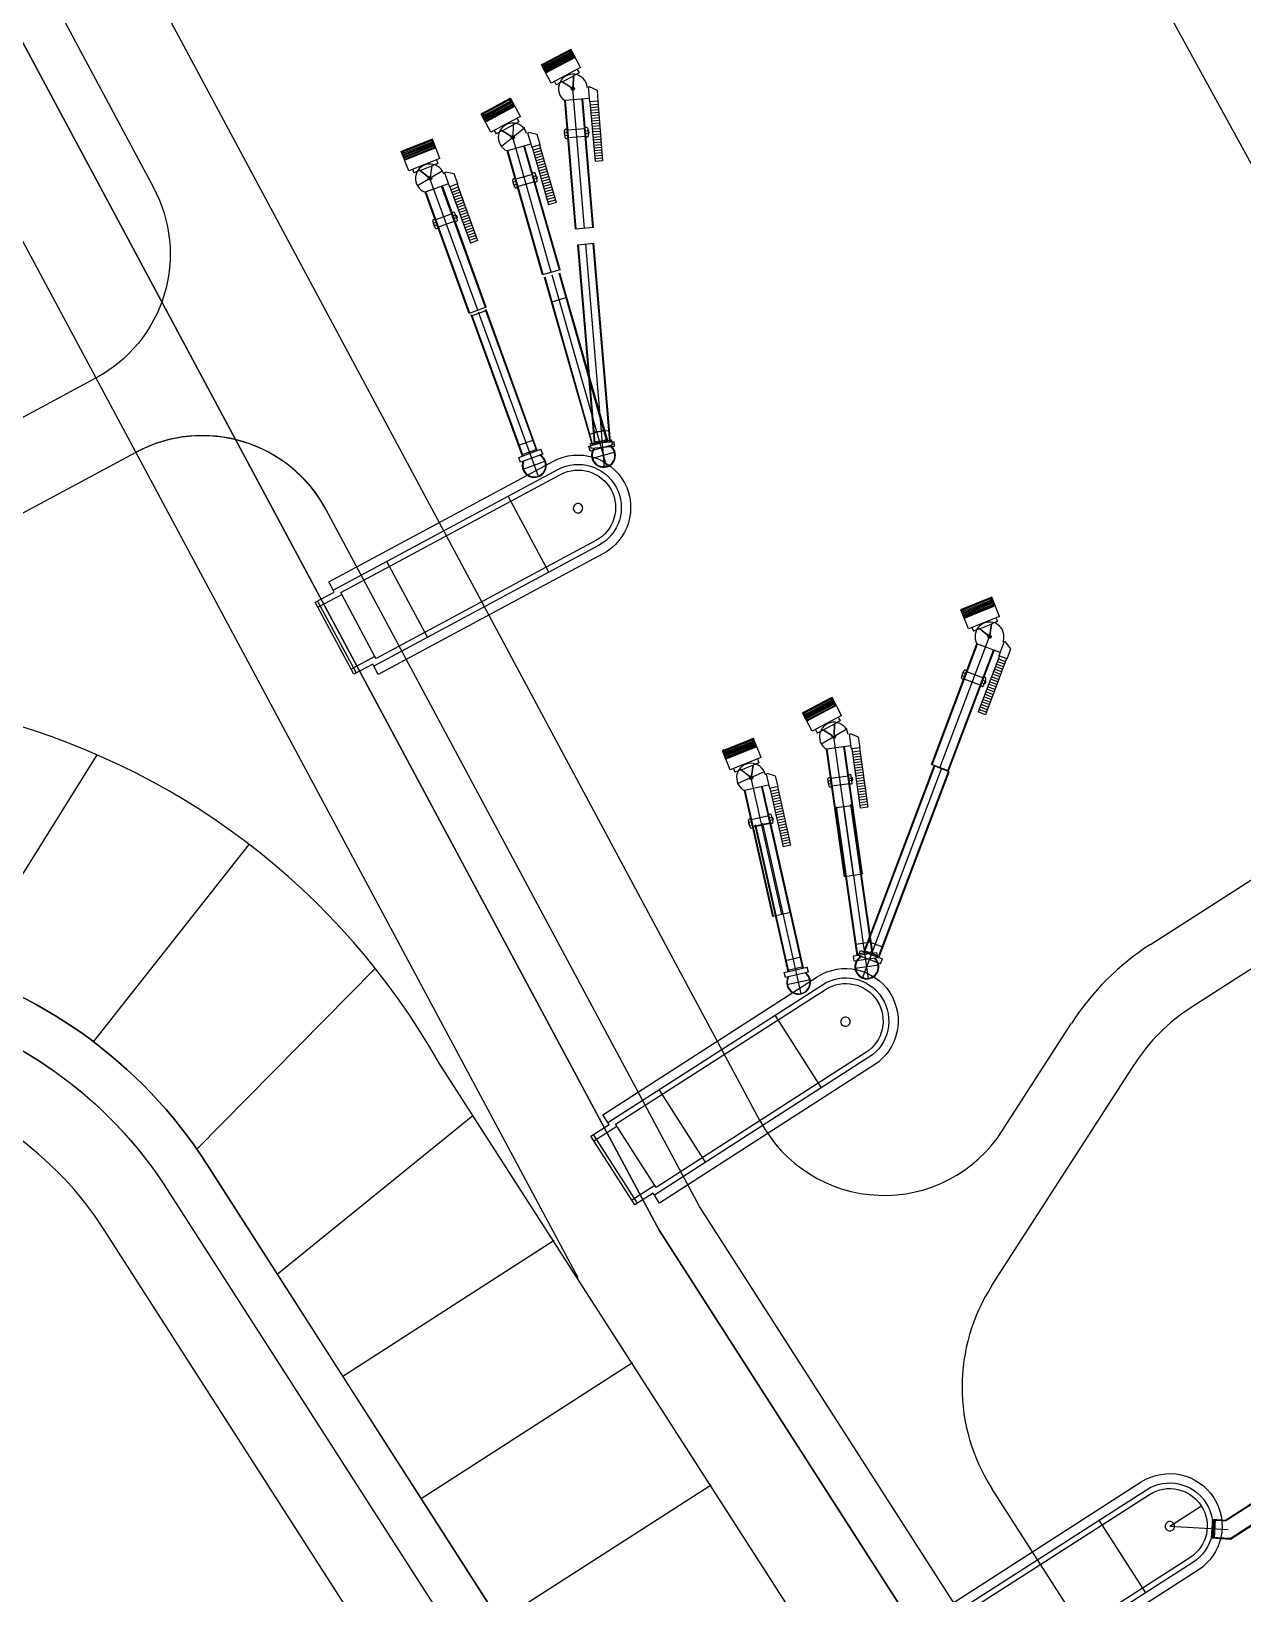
# Model space of a CAD drawing. Header units: millimetres. Extents: x 152904052 to 153933663, y 538271515 to 539240469.
# Drawn here: x 153550604 to 153551896, y 539113658 to 539115324 of the extents above; entities that cross this region are included whole.
import ezdxf

# ---------------------------------------------------------------- set-up
doc = ezdxf.new("R2010")
doc.units = ezdxf.units.MM
doc.layers.add('BORD', color=7, linetype='Continuous')

msp = doc.modelspace()

# ---------------------------------------------------------------- linework, layer by layer
at = {"layer": 'BORD', "color": 133, "ltscale": 10}
msp.add_line((153551798, 539114350.2), (153552058.1, 539114517.2), dxfattribs=at)
for points in [[(153551381.5, 539114161.7), (153550649.8, 539115526.3, 0.296213), (153550273.7, 539115733), (153549974.5, 539115711.1, 0.203452), (153549700.7, 539115570.3), (153549259.3, 539115040.6)], [(153550402.6, 539114847.8), (153550404.5, 539114844.3, -0.414214), (153550392.2, 539114803.7), (153550321, 539114765.5, 0.212557), (153550286.1, 539114720.5), (153550231.8, 539114499.5, -0.414214), (153550050.4, 539114389.6), (153549461.1, 539114534.3, -0.344328), (153549325.9, 539114706.1), (153549325.3, 539114856.1, -0.176327), (153549393.5, 539115045.3), (153549777.5, 539115506.3, -0.203452), (153549981.9, 539115611.3), (153550281.1, 539115633.3, -0.296213), (153550561.7, 539115479), (153550734.2, 539115157.3, -0.414214), (153550672.9, 539114954.2), (153550570, 539114899, -0.3071), (153550480.7, 539114908.3), (153550465.1, 539114921.4, 0.011988), (153550457.6, 539114927.4)], [(153553319.9, 539110950.6), (153551316.8, 539114070.8), (153550918.5, 539114813.5, 0.414214), (153550715.4, 539114874.9), (153550398.8, 539114705.1, 0.212557), (153550363.9, 539114660.1), (153550319.2, 539114478, 0.414214), (153550429.1, 539114296.6), (153550474, 539114285.5, -0.192117), (153550748.9, 539114089), (153551852.3, 539112370.4)], [(153552356.4, 539114360.8, 0.433015), (153552073.5, 539114432), (153551841.2, 539114282.9)], [(153551751.4, 539112305.6), (153551705.5, 539112377.2), (153551605.7, 539112606.3), (153550681.6, 539114045.8, 0.192117), (153550454.9, 539114207.8), (153550229, 539114263.3)], [(153550556, 539114256.9, -0.143047), (153550748.9, 539114089), (153551852.3, 539112370.4)]]:
    msp.add_lwpolyline(points, format="xyb", dxfattribs=at)
for points in [[(153552125.4, 539114781.7), (153551631.9, 539115681.4)], [(153551639.8, 539114151.3), (153551713.8, 539114266.2)], [(153551628.8, 539113986.5), (153551781.1, 539114222.9)], [(153553333.1, 539111115.1), (153551628.6, 539113770.1)]]:
    msp.add_lwpolyline(points, dxfattribs=at)
at = {"layer": 'BORD', "color": 133}
for points in [[(153553400.8, 539110687.6, 0.040914), (153553277.8, 539110923.6), (153551273.6, 539114045.4), (153550517.6, 539115455.4, 0.296213), (153550284.7, 539115583.4), (153549985.5, 539115561.5, 0.203452), (153549815.9, 539115474.3), (153549431.9, 539115013.3, 0.176327), (153549375.3, 539114856.3), (153549375.9, 539114706.3, 0.344328), (153549473, 539114582.9), (153550485.9, 539114334.1, -0.192117), (153550791, 539114116.1), (153552137.9, 539112013, -0.282544), (153552143.2, 539111383.4, -0.030306), (153551486.1, 539110568), (153552597, 539109546.4), (153552885.3, 539109875.9, 0.256068), (153553035.8, 539110556.9), (153553400.8, 539110687.6)], [(153553277.8, 539110923.6), (153553400.8, 539110687.6), (153553027, 539110553.7), (153552968.2, 539110724.8), (153550791, 539114116.1, 0.192117), (153550485.9, 539114334.1), (153549473, 539114582.9, -0.344328), (153549375.9, 539114706.3), (153549375.3, 539114856.3, -0.176327), (153549431.9, 539115013.3), (153549815.9, 539115474.3, -0.203452), (153549985.5, 539115561.5), (153550284.7, 539115583.4, -0.296213), (153550517.6, 539115455.4), (153551273.6, 539114045.4), (153553277.8, 539110923.6)], [(153550921.1, 539114736.8), (153551160.8, 539114865.4, -1), (153551213.7, 539114766.7), (153550974, 539114638.1)], [(153550906.7, 539114715), (153550927, 539114725.8), (153550925.8, 539114728), (153551165.5, 539114856.6, -1), (153551209, 539114775.5), (153550969.3, 539114646.9), (153550968.1, 539114649.1), (153550947.8, 539114638.3)], [(153550909.5, 539114709.7), (153550935.1, 539114723.4), (153550933.9, 539114725.6), (153551168.3, 539114851.3, -1), (153551206.1, 539114780.8), (153550971.7, 539114655.1), (153550970.5, 539114657.3), (153550945, 539114643.6)], [(153551213.5, 539114168.7), (153551442.4, 539114315.7, -1), (153551502.9, 539114221.4), (153551274, 539114074.5)], [(153551200.9, 539114145.8), (153551220.2, 539114158.2), (153551218.9, 539114160.3), (153551447.8, 539114307.3, -1), (153551497.5, 539114229.9), (153551268.6, 539114082.9), (153551267.2, 539114085), (153551247.9, 539114072.6)], [(153551204.1, 539114140.8), (153551228.5, 539114156.4), (153551227.2, 539114158.5), (153551451, 539114302.2, -1), (153551494.2, 539114234.9), (153551270.4, 539114091.2), (153551269.1, 539114093.3), (153551244.7, 539114077.6)], [(153551546.6, 539113607.2), (153551566, 539113619.7), (153551564.7, 539113621.8), (153551793.5, 539113768.7, -1), (153551843.2, 539113691.3), (153551614.4, 539113544.3), (153551613, 539113546.4), (153551593.6, 539113534)], [(153551559.2, 539113630.2), (153551788.1, 539113777.1, -1), (153551848.6, 539113682.9), (153551619.8, 539113535.9)], [(153551549.9, 539113602.2), (153551574.3, 539113617.9), (153551572.9, 539113620), (153551796.8, 539113763.7, -1), (153551840, 539113696.3), (153551616.2, 539113552.6), (153551614.8, 539113554.7), (153551590.4, 539113539.1)]]:
    msp.add_lwpolyline(points, format="xyb", dxfattribs=at)
at = {"layer": 'BORD', "color": 133, "flags": 128}
for points in [[(153551187.4, 539113994.7), (153550429.5, 539115408.1)], [(153551178, 539115303.9), (153551179, 539115304.5)], [(153551183.6, 539115295.7), (153551179, 539115304.5)], [(153551179.6, 539115304.7), (153551179.1, 539115304.4)], [(153551189.9, 539115285.2), (153551179.6, 539115304.7)], [(153551148.1, 539115288), (153551148.6, 539115288.3)], [(153551158.3, 539115268.6), (153551148.1, 539115288)], [(153551149.7, 539115289), (153551148.6, 539115288.4)], [(153551153.2, 539115279.6), (153551148.6, 539115288.4)], [(153551178, 539115303.8), (153551149.7, 539115288.9)], [(153551149.7, 539115289), (153551151, 539115286.5)], [(153551180.3, 539115301.9), (153551149.9, 539115285.9)], [(153551178.5, 539115302.8), (153551150.2, 539115287.9)], [(153551180.9, 539115300.9), (153551150.5, 539115284.8)], [(153551181.4, 539115299.9), (153551151, 539115283.9)], [(153551182, 539115298.8), (153551151.6, 539115282.8)], [(153551182.6, 539115297.7), (153551152.2, 539115281.6)], [(153551184.2, 539115296), (153551152.6, 539115279.3)], [(153551183.2, 539115296.6), (153551152.8, 539115280.5)], [(153551163.9, 539115296.3), (153551164.4, 539115295.3)], [(153551178, 539115303.9), (153551179.3, 539115301.4)], [(153551189.9, 539115285.2), (153551158.3, 539115268.6)], [(153551170.3, 539115270), (153551182, 539115276.2)], [(153551182, 539115276.2), (153551181.5, 539115264.3)], [(153551182.3, 539115276.4), (153551181.8, 539115264.3)], [(153551188.3, 539115279.6), (153551182.3, 539115276.4)], [(153551186.3, 539115283.3), (153551188.3, 539115279.6)], [(153551161.9, 539115270.4), (153551163.9, 539115266.7)], [(153551170, 539115269.9), (153551163.9, 539115266.7)], [(153551180.2, 539115263.5), (153551170, 539115269.9)], [(153551180.3, 539115263.7), (153551170.3, 539115270)], [(153551179.7, 539115262.8), (153551180.2, 539115263.5)], [(153551180.6, 539115261.2), (153551179.7, 539115262.8)], [(153551180.2, 539115262), (153551183, 539115263.5)], [(153551180.7, 539115264.4), (153551180.3, 539115263.7)], [(153551182.5, 539115261.1), (153551180.6, 539115261.2)], [(153551180.7, 539115264.4), (153551182.5, 539115261.1)], [(153551181.5, 539115264.3), (153551180.7, 539115264.4)], [(153551181.8, 539115264.3), (153551182.6, 539115264.3)], [(153551183.4, 539115262.7), (153551182.5, 539115261.1)], [(153551182.6, 539115264.3), (153551183.4, 539115262.7)], [(153551198.1, 539115264.7), (153551199.4, 539115264.8)], [(153551198.1, 539115264.7), (153551199.4, 539115248.7)], [(153551207.8, 539115260.8), (153551199.4, 539115264.8)], [(153551208.7, 539115249.5), (153551207.8, 539115260.8)], [(153551113.6, 539115251.7), (153551085.4, 539115236.5)], [(153551115.9, 539115249.8), (153551085.6, 539115233.5)], [(153551114.1, 539115250.7), (153551086, 539115235.5)], [(153551116.5, 539115248.8), (153551086.2, 539115232.5)], [(153551117, 539115247.8), (153551086.7, 539115231.5)], [(153551117.6, 539115246.7), (153551087.3, 539115230.4)], [(153551118.2, 539115245.6), (153551087.9, 539115229.3)], [(153551119.9, 539115243.9), (153551088.4, 539115227)], [(153551118.8, 539115244.5), (153551088.5, 539115228.2)], [(153551099.5, 539115244.1), (153551100, 539115243.1)], [(153551113.5, 539115251.8), (153551114.6, 539115252.3)], [(153551113.5, 539115251.8), (153551114.9, 539115249.3)], [(153551115.2, 539115252.6), (153551114.6, 539115252.3)], [(153551119.3, 539115243.6), (153551114.6, 539115252.3)], [(153551125.6, 539115233.2), (153551115.2, 539115252.6)], [(153551199.1, 539115252.2), (153551172.9, 539115250)], [(153551184.4, 539115112.9), (153551172.9, 539115250)], [(153551185.1, 539115113), (153551173.7, 539115250)], [(153551203, 539115114.5), (153551191.5, 539115251.5)], [(153551203.7, 539115114.6), (153551192.3, 539115251.6)], [(153551208.7, 539115249.5), (153551199.4, 539115248.7)], [(153551199.9, 539115248.7), (153551205.3, 539115185)], [(153551208.4, 539115245.8), (153551200.2, 539115245.2)], [(153551208.6, 539115243), (153551200.5, 539115242.3)], [(153551208.9, 539115240.1), (153551200.7, 539115239.4)], [(153551208.1, 539115249.4), (153551213.4, 539115185.6)], [(153551083.8, 539115235.6), (153551084.3, 539115236)], [(153551094.2, 539115216.3), (153551083.8, 539115235.6)], [(153551085.4, 539115236.6), (153551084.3, 539115236.1)], [(153551089, 539115227.3), (153551084.3, 539115236.1)], [(153551085.4, 539115236.6), (153551086.7, 539115234.1)], [(153551125.6, 539115233.2), (153551094.2, 539115216.3)], [(153551106.1, 539115217.9), (153551117.8, 539115224.1)], [(153551117.8, 539115224.1), (153551117.4, 539115212.2)], [(153551118.1, 539115224.3), (153551117.7, 539115212.2)], [(153551124.1, 539115227.5), (153551118.1, 539115224.3)], [(153551122.1, 539115231.3), (153551124.1, 539115227.5)], [(153551196.5, 539115221.3), (153551195.6, 539115221.2)], [(153551209.1, 539115237.2), (153551200.9, 539115236.6)], [(153551209.4, 539115234.4), (153551201.2, 539115233.7)], [(153551209.6, 539115231.5), (153551201.4, 539115230.8)], [(153551209.8, 539115228.6), (153551201.7, 539115228)], [(153551210.1, 539115225.8), (153551201.9, 539115225.1)], [(153551210.3, 539115222.9), (153551202.1, 539115222.2)], [(153551032.1, 539115206.1), (153551000.2, 539115193.4)], [(153551030, 539115208.2), (153551000.3, 539115196.4)], [(153551032.6, 539115205), (153551000.6, 539115192.3)], [(153551030.4, 539115207.1), (153551000.7, 539115195.3)], [(153551030, 539115208.3), (153551031.1, 539115208.7)], [(153551030, 539115208.3), (153551031, 539115205.6)], [(153551031.7, 539115208.9), (153551031.1, 539115208.6)], [(153551034.7, 539115199.5), (153551031.1, 539115208.7)], [(153551039.8, 539115188.4), (153551031.7, 539115208.9)], [(153551097.8, 539115218.2), (153551099.8, 539115214.4)], [(153551105.8, 539115217.7), (153551099.8, 539115214.4)], [(153551130.5, 539115220.9), (153551105.4, 539115201.1)], [(153551116.1, 539115211.4), (153551105.8, 539115217.7)], [(153551116.2, 539115211.6), (153551106.1, 539115217.9)], [(153551115.7, 539115210.5), (153551116, 539115211.2)], [(153551116.7, 539115209), (153551115.7, 539115210.5)], [(153551116.5, 539115212.2), (153551116.2, 539115211.5)], [(153551116.2, 539115209.7), (153551118.8, 539115211.5)], [(153551116.5, 539115212.2), (153551118.5, 539115209.1)], [(153551117.3, 539115212.2), (153551116.5, 539115212.2)], [(153551118.5, 539115209.1), (153551116.7, 539115209)], [(153551117.5, 539115212.2), (153551118.3, 539115212.3)], [(153551118.3, 539115212.3), (153551119.3, 539115210.8)], [(153551119.3, 539115210.8), (153551118.5, 539115209.1)], [(153551133.3, 539115215.7), (153551134.6, 539115216.1)], [(153551133.3, 539115215.7), (153551137.7, 539115200.3)], [(153551143.6, 539115213.9), (153551134.6, 539115216.1)], [(153551146.7, 539115202.9), (153551143.6, 539115213.9)], [(153551175.6, 539115216.2), (153551172.4, 539115215.9)], [(153551172.4, 539115215.9), (153551172.7, 539115212.7)], [(153551173.4, 539115210.6), (153551172.7, 539115218.1)], [(153551172.7, 539115212.7), (153551175.9, 539115213)], [(153551173.8, 539115219.4), (153551174.7, 539115219.5)], [(153551174.7, 539115209.5), (153551175.5, 539115209.5)], [(153551175.5, 539115218.7), (153551194.9, 539115220.3)], [(153551175.9, 539115213), (153551175.6, 539115216.2)], [(153551176.2, 539115210.5), (153551195.6, 539115212.1)], [(153551195.2, 539115217.8), (153551198.4, 539115218.1)], [(153551195.5, 539115214.6), (153551195.2, 539115217.8)], [(153551198.7, 539115214.9), (153551195.5, 539115214.6)], [(153551197.3, 539115211.4), (153551196.4, 539115211.3)], [(153551198.4, 539115212.6), (153551197.8, 539115220.2)], [(153551198.4, 539115218.1), (153551198.7, 539115214.9)], [(153551210.6, 539115220), (153551202.4, 539115219.4)], [(153551210.8, 539115217.2), (153551202.6, 539115216.5)], [(153551211, 539115214.3), (153551202.9, 539115213.6)], [(153551211.3, 539115211.4), (153551203.1, 539115210.8)], [(153551211.5, 539115208.6), (153551203.3, 539115207.9)], [(153551211.8, 539115205.7), (153551203.6, 539115205)], [(153550998.5, 539115195.7), (153550999.1, 539115195.9)], [(153551006.6, 539115175.2), (153550998.5, 539115195.7)], [(153551000.2, 539115196.5), (153550999.1, 539115196)], [(153551002.8, 539115186.8), (153550999.1, 539115196)], [(153551000.2, 539115196.5), (153551001.3, 539115193.8)], [(153551033, 539115204), (153551001, 539115191.3)], [(153551033.4, 539115202.8), (153551001.5, 539115190.1)], [(153551033.9, 539115201.6), (153551001.9, 539115188.9)], [(153551035.3, 539115199.7), (153551002.2, 539115186.6)], [(153551034.4, 539115200.4), (153551002.4, 539115187.7)], [(153551039.8, 539115188.4), (153551006.6, 539115175.2)], [(153551015.1, 539115202.3), (153551015.6, 539115201.2)], [(153551136.7, 539115203.7), (153551111.5, 539115196.4)], [(153551149.2, 539115064.2), (153551111.5, 539115196.4)], [(153551150, 539115064.4), (153551112.2, 539115196.6)], [(153551167.2, 539115069.4), (153551129.4, 539115201.6)], [(153551167.9, 539115069.6), (153551130.1, 539115201.8)], [(153551146.7, 539115202.9), (153551137.7, 539115200.3)], [(153551138.2, 539115200.5), (153551155.8, 539115138.9)], [(153551147.1, 539115199.3), (153551139.2, 539115197)], [(153551147.9, 539115196.5), (153551140, 539115194.2)], [(153551148.6, 539115193.7), (153551140.8, 539115191.5)], [(153551149.4, 539115191), (153551141.6, 539115188.7)], [(153551150.2, 539115188.2), (153551142.3, 539115185.9)], [(153551146.1, 539115202.7), (153551163.7, 539115141.2)], [(153551212, 539115202.8), (153551203.8, 539115202.2)], [(153551212.2, 539115200), (153551204.1, 539115199.3)], [(153551212.5, 539115197.1), (153551204.3, 539115196.4)], [(153551212.7, 539115194.2), (153551204.5, 539115193.6)], [(153551213, 539115191.4), (153551204.8, 539115190.7)], [(153551213.2, 539115188.5), (153551205, 539115187.8)], [(153551010.4, 539115176.7), (153551012, 539115172.8)], [(153551018.3, 539115175.3), (153551012, 539115172.8)], [(153551042.3, 539115174.9), (153551015.9, 539115159)], [(153551027.8, 539115167.8), (153551018.3, 539115175.3)], [(153551018.7, 539115175.4), (153551031, 539115180.3)], [(153551028, 539115168.1), (153551018.7, 539115175.4)], [(153551031, 539115180.3), (153551029.2, 539115168.6)], [(153551031.3, 539115180.4), (153551029.5, 539115168.5)], [(153551037.6, 539115183), (153551031.3, 539115180.4)], [(153551036.1, 539115186.9), (153551037.6, 539115183)], [(153551043.6, 539115172.2), (153551044.7, 539115172.6)], [(153551044.5, 539115173.1), (153551045.8, 539115173.6)], [(153551044.5, 539115173.1), (153551050, 539115158)], [(153551054.9, 539115172), (153551045.8, 539115173.6)], [(153551058.8, 539115161.2), (153551054.9, 539115172)], [(153551120.1, 539115166.3), (153551138.7, 539115171.6)], [(153551140.1, 539115172.9), (153551139.3, 539115172.7)], [(153551143.7, 539115164.8), (153551141.6, 539115172.1)], [(153551151, 539115185.4), (153551143.1, 539115183.2)], [(153551151.8, 539115182.7), (153551143.9, 539115180.4)], [(153551152.6, 539115179.9), (153551144.7, 539115177.6)], [(153551153.4, 539115177.1), (153551145.5, 539115174.9)], [(153551154.2, 539115174.4), (153551146.3, 539115172.1)], [(153551155, 539115171.6), (153551147.1, 539115169.3)], [(153551213.4, 539115185.6), (153551205.3, 539115185)], [(153551048.8, 539115161.3), (153551024.1, 539115152.4)], [(153551027.3, 539115167.2), (153551027.8, 539115167.8)], [(153551028, 539115165.5), (153551027.3, 539115167.2)], [(153551027.6, 539115166.4), (153551030.6, 539115167.5)], [(153551028.5, 539115168.7), (153551028, 539115168.1)], [(153551029.8, 539115165.2), (153551028, 539115165.5)], [(153551028.5, 539115168.7), (153551029.8, 539115165.2)], [(153551029.2, 539115168.6), (153551028.5, 539115168.7)], [(153551029.5, 539115168.5), (153551030.3, 539115168.4)], [(153551031, 539115166.7), (153551029.8, 539115165.2)], [(153551030.3, 539115168.4), (153551031, 539115166.7)], [(153551088.5, 539115029.4), (153551041.6, 539115158.7)], [(153551089.2, 539115029.7), (153551042.4, 539115159)], [(153551058.8, 539115161.2), (153551050, 539115158)], [(153551050.5, 539115158.2), (153551072.3, 539115098.1)], [(153551059.4, 539115157.6), (153551051.7, 539115154.8)], [(153551060.4, 539115154.9), (153551052.7, 539115152.1)], [(153551058.2, 539115161), (153551079.9, 539115100.8)], [(153551119.5, 539115157.9), (153551117.4, 539115165.2)], [(153551120.7, 539115163.8), (153551117.6, 539115162.9)], [(153551117.6, 539115162.9), (153551118.5, 539115159.9)], [(153551118.3, 539115166.7), (153551119.1, 539115166.9)], [(153551118.5, 539115159.9), (153551121.5, 539115160.7)], [(153551121.5, 539115160.7), (153551120.7, 539115163.8)], [(153551121, 539115157), (153551121.8, 539115157.3)], [(153551122.4, 539115158.3), (153551141, 539115163.6)], [(153551139.6, 539115169.2), (153551142.6, 539115170.1)], [(153551140.4, 539115166.1), (153551139.6, 539115169.2)], [(153551143.5, 539115167), (153551140.4, 539115166.1)], [(153551142.8, 539115163.3), (153551142, 539115163)], [(153551142.6, 539115170.1), (153551143.5, 539115167)], [(153551155.8, 539115168.8), (153551147.9, 539115166.6)], [(153551156.6, 539115166.1), (153551148.7, 539115163.8)], [(153551157.3, 539115163.3), (153551149.5, 539115161)], [(153551158.1, 539115160.5), (153551150.2, 539115158.3)], [(153551158.9, 539115157.8), (153551151, 539115155.5)], [(153551159.7, 539115155), (153551151.8, 539115152.8)], [(153551071, 539115023.1), (153551024.1, 539115152.4)], [(153551071.7, 539115023.3), (153551024.8, 539115152.6)], [(153551061.4, 539115152.2), (153551053.7, 539115149.4)], [(153551062.4, 539115149.5), (153551054.7, 539115146.7)], [(153551063.3, 539115146.8), (153551055.6, 539115144)], [(153551064.3, 539115144.1), (153551056.6, 539115141.3)], [(153551065.3, 539115141.4), (153551057.6, 539115138.6)], [(153551066.3, 539115138.7), (153551058.6, 539115135.9)], [(153551160.5, 539115152.2), (153551152.6, 539115150)], [(153551161.3, 539115149.5), (153551153.4, 539115147.2)], [(153551162.1, 539115146.7), (153551154.2, 539115144.5)], [(153551162.9, 539115143.9), (153551155, 539115141.7)], [(153551163.7, 539115141.2), (153551155.8, 539115138.9)], [(153551034.8, 539115114.4), (153551032.2, 539115121.6)], [(153551032.9, 539115123.1), (153551033.7, 539115123.4)], [(153551034.8, 539115122.9), (153551053, 539115129.5)], [(153551037.6, 539115115.1), (153551055.9, 539115121.7)], [(153551054.3, 539115130.9), (153551053.5, 539115130.6)], [(153551054, 539115127.1), (153551057, 539115128.2)], [(153551055.1, 539115124.1), (153551054, 539115127.1)], [(153551058.1, 539115125.2), (153551055.1, 539115124.1)], [(153551058.4, 539115123), (153551055.8, 539115130.1)], [(153551057.7, 539115121.5), (153551056.9, 539115121.2)], [(153551057, 539115128.2), (153551058.1, 539115125.2)], [(153551067.3, 539115136), (153551059.6, 539115133.2)], [(153551068.2, 539115133.3), (153551060.5, 539115130.5)], [(153551069.2, 539115130.6), (153551061.5, 539115127.8)], [(153551070.2, 539115127.9), (153551062.5, 539115125.1)], [(153551071.2, 539115125.2), (153551063.5, 539115122.4)], [(153551072.2, 539115122.5), (153551064.5, 539115119.7)], [(153551035.5, 539115120.4), (153551032.5, 539115119.4)], [(153551032.5, 539115119.4), (153551033.6, 539115116.3)], [(153551033.6, 539115116.3), (153551036.6, 539115117.4)], [(153551036.6, 539115117.4), (153551035.5, 539115120.4)], [(153551036.3, 539115113.7), (153551037.1, 539115114)], [(153551073.1, 539115119.8), (153551065.4, 539115117)], [(153551074.1, 539115117.1), (153551066.4, 539115114.3)], [(153551075.1, 539115114.4), (153551067.4, 539115111.6)], [(153551076.1, 539115111.7), (153551068.4, 539115108.9)], [(153551077.1, 539115109), (153551069.4, 539115106.2)], [(153551078, 539115106.3), (153551070.3, 539115103.5)], [(153551203.7, 539115114.6), (153551184.4, 539115112.9)], [(153551079, 539115103.6), (153551071.3, 539115100.8)], [(153551080, 539115100.9), (153551072.3, 539115098.1)], [(153551204, 539115097.5), (153551187, 539115096)], [(153551204.7, 539114884.8), (153551187, 539115096.1)], [(153551205.5, 539114884.8), (153551187.8, 539115096.1)], [(153551215.4, 539114859.1), (153551195.5, 539115096.8)], [(153551220.9, 539114886.1), (153551203.2, 539115097.4)], [(153551221.6, 539114886.2), (153551204, 539115097.5)], [(153551167.9, 539115069.6), (153551149.2, 539115064.2)], [(153551202.4, 539114882.5), (153551151.3, 539115061.5)], [(153551203.1, 539114882.7), (153551152, 539115061.7)], [(153551217.8, 539114859.4), (153551159.4, 539115063.8)], [(153551218, 539114887), (153551166.9, 539115065.9)], [(153551218.8, 539114887.2), (153551167.6, 539115066.1)], [(153551175.1, 539115039.9), (153551158.8, 539115035.2)], [(153551089.2, 539115029.7), (153551071, 539115023.1)], [(153551127.8, 539114871), (153551073, 539115021.5)], [(153551089.4, 539115026.1), (153551073.5, 539115020.3)], [(153551128.5, 539114871.3), (153551073.7, 539115021.7)], [(153551144.8, 539114849.1), (153551081, 539115024.4)], [(153551143, 539114876.6), (153551088.3, 539115027)], [(153551143.7, 539114876.8), (153551089, 539115027.3)], [(153551198.5, 539114881.4), (153551222.7, 539114888.3)], [(153551215.5, 539114898.6), (153551199.2, 539114893.9)], [(153551218.4, 539114888.5), (153551202.1, 539114883.8)], [(153551220.7, 539114897.9), (153551203.7, 539114896.5)], [(153551224.2, 539114883), (153551222.7, 539114888.3)], [(153551139.7, 539114887.9), (153551123.7, 539114882.1)], [(153551123.9, 539114869.6), (153551147.6, 539114878.2)], [(153551149.5, 539114873), (153551125.8, 539114864.4)], [(153551143.3, 539114878.1), (153551127.3, 539114872.3)], [(153551149.5, 539114873), (153551147.6, 539114878.2)], [(153551200, 539114876.1), (153551198.5, 539114881.4)], [(153551224.2, 539114883), (153551200, 539114876.1)], [(153551200.6, 539114884.4), (153551225.7, 539114886.5)], [(153551201.1, 539114878.9), (153551200.6, 539114884.4)], [(153551226.2, 539114881), (153551201.1, 539114878.9)], [(153551226.6, 539114875.2), (153551202.1, 539114868.2)], [(153551221.5, 539114887.5), (153551204.6, 539114886.1)], [(153551226.2, 539114881), (153551225.7, 539114886.5)], [(153551125.8, 539114864.4), (153551123.9, 539114869.6)], [(153551152.4, 539114865.4), (153551128.4, 539114856.7)], [(153551156.1, 539114747.1), (153551112.6, 539114828.2)], [(153551026.5, 539114677.7), (153550983.1, 539114758.7)], [(153551595.4, 539114707), (153551596, 539114707.3)], [(153551603.6, 539114686.6), (153551595.4, 539114707)], [(153551597.1, 539114707.8), (153551595.9, 539114707.4)], [(153551599.6, 539114698.2), (153551595.9, 539114707.4)], [(153551628.9, 539114717.6), (153551597, 539114704.7)], [(153551626.8, 539114719.7), (153551597.1, 539114707.7)], [(153551597.1, 539114707.8), (153551598.1, 539114705.2)], [(153551627.2, 539114718.6), (153551597.5, 539114706.7)], [(153551629.4, 539114716.5), (153551597.5, 539114703.6)], [(153551629.8, 539114715.5), (153551597.9, 539114702.6)], [(153551630.2, 539114714.3), (153551598.3, 539114701.4)], [(153551630.7, 539114713.1), (153551598.8, 539114700.3)], [(153551632.2, 539114711.3), (153551599, 539114697.9)], [(153551631.2, 539114711.9), (153551599.3, 539114699.1)], [(153551611.9, 539114713.7), (153551612.4, 539114712.6)], [(153551626.7, 539114719.8), (153551627.9, 539114720.2)], [(153551626.7, 539114719.8), (153551627.8, 539114717.1)], [(153551628.5, 539114720.4), (153551627.9, 539114720.1)], [(153551631.6, 539114711), (153551627.9, 539114720.2)], [(153551636.7, 539114700), (153551628.5, 539114720.4)], [(153551636.7, 539114700), (153551603.6, 539114686.6)], [(153551607.4, 539114688.1), (153551608.9, 539114684.2)], [(153551615.6, 539114686.9), (153551627.9, 539114691.8)], [(153551627.9, 539114691.8), (153551626.2, 539114680.1)], [(153551628.2, 539114691.9), (153551626.5, 539114680)], [(153551634.5, 539114694.5), (153551628.2, 539114691.9)], [(153551633, 539114698.4), (153551634.5, 539114694.5)], [(153551615.3, 539114686.7), (153551608.9, 539114684.2)], [(153551624.8, 539114679.3), (153551615.3, 539114686.7)], [(153551625, 539114679.6), (153551615.6, 539114686.9)], [(153551624.3, 539114678.7), (153551624.8, 539114679.3)], [(153551625, 539114677), (153551624.3, 539114678.7)], [(153551624.6, 539114677.8), (153551627.6, 539114679)], [(153551625.4, 539114680.2), (153551625, 539114679.6)], [(153551626.8, 539114676.7), (153551625, 539114677)], [(153551625.4, 539114680.2), (153551626.8, 539114676.7)], [(153551626.2, 539114680.1), (153551625.4, 539114680.2)], [(153551626.5, 539114680), (153551627.3, 539114679.9)], [(153551628, 539114678.2), (153551626.8, 539114676.7)], [(153551627.3, 539114679.9), (153551628, 539114678.2)], [(153551641.9, 539114673.1), (153551636.2, 539114658.1)], [(153551641.9, 539114673.1), (153551643.1, 539114672.7)], [(153551649, 539114665.5), (153551643.1, 539114672.7)], [(153551564.2, 539114542), (153551612.8, 539114670.7)], [(153551564.9, 539114541.8), (153551613.5, 539114670.4)], [(153551581.7, 539114535.4), (153551630.3, 539114664.1)], [(153551582.4, 539114535.2), (153551631, 539114663.8)], [(153551637.4, 539114661.4), (153551612.8, 539114670.7)], [(153551636.7, 539114657.9), (153551614, 539114598.1)], [(153551644.3, 539114655), (153551621.7, 539114595.2)], [(153551644.9, 539114654.8), (153551636.2, 539114658.1)], [(153551644.9, 539114654.8), (153551649, 539114665.5)], [(153551596.3, 539114634.9), (153551598.9, 539114642)], [(153551597.7, 539114640.1), (153551596.6, 539114637.1)], [(153551600.7, 539114639), (153551597.7, 539114640.1)], [(153551599.6, 539114636), (153551600.7, 539114639)], [(153551600.5, 539114642.7), (153551601.3, 539114642.4)], [(153551601.7, 539114641.3), (153551619.9, 539114634.5)], [(153551637, 539114635.5), (153551629.3, 539114638.4)], [(153551638, 539114638.2), (153551630.3, 539114641.1)], [(153551639, 539114640.9), (153551631.3, 539114643.8)], [(153551640, 539114643.6), (153551632.3, 539114646.5)], [(153551641, 539114646.3), (153551633.4, 539114649.2)], [(153551642, 539114649), (153551634.4, 539114651.9)], [(153551643.1, 539114651.7), (153551635.4, 539114654.6)], [(153551596.6, 539114637.1), (153551599.6, 539114636)], [(153551597, 539114633.4), (153551597.7, 539114633.1)], [(153551598.8, 539114633.6), (153551617, 539114626.7)], [(153551618.2, 539114625.3), (153551617.4, 539114625.6)], [(153551618, 539114629), (153551619.1, 539114632)], [(153551621, 539114627.9), (153551618, 539114629)], [(153551619.1, 539114632), (153551622.1, 539114630.9)], [(153551619.7, 539114626), (153551622.4, 539114633.1)], [(153551621.7, 539114634.7), (153551620.9, 539114635)], [(153551622.1, 539114630.9), (153551621, 539114627.9)], [(153551630.9, 539114619.4), (153551623.2, 539114622.3)], [(153551631.9, 539114622.1), (153551624.2, 539114625)], [(153551632.9, 539114624.8), (153551625.2, 539114627.7)], [(153551633.9, 539114627.4), (153551626.2, 539114630.3)], [(153551634.9, 539114630.1), (153551627.3, 539114633)], [(153551635.9, 539114632.8), (153551628.3, 539114635.7)], [(153551456.5, 539114612.8), (153551428.2, 539114597.8)], [(153551458.8, 539114610.9), (153551428.4, 539114594.8)], [(153551457, 539114611.8), (153551428.7, 539114596.8)], [(153551459.4, 539114609.9), (153551429, 539114593.8)], [(153551459.9, 539114608.9), (153551429.5, 539114592.8)], [(153551460.5, 539114607.8), (153551430.1, 539114591.7)], [(153551461.1, 539114606.6), (153551430.7, 539114590.6)], [(153551462.7, 539114605), (153551431.1, 539114588.3)], [(153551461.7, 539114605.5), (153551431.3, 539114589.5)], [(153551442.4, 539114605.3), (153551442.9, 539114604.3)], [(153551456.4, 539114612.9), (153551457.5, 539114613.4)], [(153551456.4, 539114612.9), (153551457.8, 539114610.3)], [(153551462.1, 539114604.7), (153551457.5, 539114613.4)], [(153551458.1, 539114613.6), (153551457.6, 539114613.3)], [(153551468.4, 539114594.2), (153551458.1, 539114613.6)], [(153551624.8, 539114603.2), (153551617.1, 539114606.1)], [(153551625.8, 539114605.9), (153551618.1, 539114608.8)], [(153551626.8, 539114608.6), (153551619.1, 539114611.5)], [(153551627.8, 539114611.3), (153551620.1, 539114614.2)], [(153551628.8, 539114614), (153551621.2, 539114616.9)], [(153551629.8, 539114616.7), (153551622.2, 539114619.6)], [(153551426.6, 539114597), (153551427.1, 539114597.3)], [(153551436.8, 539114577.5), (153551426.6, 539114597)], [(153551428.2, 539114597.9), (153551427.1, 539114597.4)], [(153551431.7, 539114588.6), (153551427.1, 539114597.4)], [(153551428.2, 539114597.9), (153551429.5, 539114595.4)], [(153551468.4, 539114594.2), (153551436.8, 539114577.5)], [(153551466.8, 539114588.5), (153551460.8, 539114585.3)], [(153551464.8, 539114592.3), (153551466.8, 539114588.5)], [(153551621.7, 539114595.2), (153551614, 539114598.1)], [(153551622.7, 539114597.9), (153551615.1, 539114600.7)], [(153551623.7, 539114600.5), (153551616.1, 539114603.4)], [(153551440.4, 539114579.4), (153551442.4, 539114575.6)], [(153551448.5, 539114578.8), (153551442.4, 539114575.6)], [(153551474.4, 539114580.1), (153551446.8, 539114563.9)], [(153551458.7, 539114572.4), (153551448.5, 539114578.8)], [(153551448.8, 539114579), (153551460.5, 539114585.2)], [(153551458.8, 539114572.7), (153551448.8, 539114579)], [(153551458.3, 539114571.8), (153551458.7, 539114572.5)], [(153551459.1, 539114570.2), (153551458.3, 539114571.8)], [(153551458.7, 539114571), (153551461.5, 539114572.4)], [(153551460.5, 539114585.2), (153551460, 539114573.3)], [(153551460.8, 539114585.3), (153551460.3, 539114573.3)], [(153551460.4, 539114573.3), (153551461.1, 539114573.2)], [(153551461.9, 539114571.6), (153551460.9, 539114570)], [(153551461.1, 539114573.2), (153551461.9, 539114571.6)], [(153551476.4, 539114574.6), (153551477.7, 539114574.8)], [(153551476.4, 539114574.6), (153551478.7, 539114558.7)], [(153551486.4, 539114571.3), (153551477.7, 539114574.8)], [(153551341.2, 539114556.8), (153551341.8, 539114557)], [(153551349.3, 539114536.3), (153551341.2, 539114556.8)], [(153551342.8, 539114557.6), (153551341.7, 539114557.1)], [(153551345.4, 539114547.9), (153551341.7, 539114557.1)], [(153551374.8, 539114567.1), (153551342.8, 539114554.5)], [(153551342.8, 539114557.6), (153551343.9, 539114554.9)], [(153551372.6, 539114569.2), (153551342.9, 539114557.5)], [(153551375.2, 539114566), (153551343.2, 539114553.4)], [(153551373.1, 539114568.2), (153551343.3, 539114556.4)], [(153551375.6, 539114565), (153551343.6, 539114552.4)], [(153551376.1, 539114563.8), (153551344.1, 539114551.2)], [(153551376.5, 539114562.6), (153551344.5, 539114550)], [(153551378, 539114560.8), (153551344.8, 539114547.7)], [(153551377, 539114561.5), (153551345, 539114548.8)], [(153551357.8, 539114563.3), (153551358.2, 539114562.3)], [(153551372.6, 539114569.3), (153551373.7, 539114569.8)], [(153551372.6, 539114569.3), (153551373.6, 539114566.7)], [(153551377.4, 539114560.6), (153551373.7, 539114569.8)], [(153551374.4, 539114569.9), (153551373.8, 539114569.7)], [(153551382.5, 539114549.4), (153551374.4, 539114569.9)], [(153551478.2, 539114562.1), (153551452.2, 539114558.4)], [(153551471.5, 539114422.3), (153551452.2, 539114558.4)], [(153551472.3, 539114422.4), (153551452.9, 539114558.6)], [(153551460.9, 539114570), (153551459.1, 539114570.2)], [(153551490, 539114424.9), (153551470.7, 539114561.1)], [(153551490.7, 539114425), (153551471.4, 539114561.2)], [(153551488, 539114560), (153551478.7, 539114558.7)], [(153551479.2, 539114558.8), (153551488.2, 539114495.4)], [(153551487.8, 539114556.4), (153551479.7, 539114555.2)], [(153551488, 539114560), (153551486.4, 539114571.3)], [(153551487.3, 539114559.9), (153551496.3, 539114496.6)], [(153550529.7, 539114321.2), (153550674, 539114552.4)], [(153551382.5, 539114549.4), (153551349.3, 539114536.3)], [(153551361.3, 539114536.5), (153551373.6, 539114541.4)], [(153551373.6, 539114541.4), (153551371.8, 539114529.6)], [(153551373.9, 539114541.5), (153551372.1, 539114529.6)], [(153551380.2, 539114544), (153551373.9, 539114541.5)], [(153551378.7, 539114548), (153551380.2, 539114544)], [(153551488.2, 539114553.5), (153551480.1, 539114552.4)], [(153551488.6, 539114550.7), (153551480.5, 539114549.5)], [(153551489, 539114547.8), (153551480.9, 539114546.7)], [(153551489.4, 539114545), (153551481.3, 539114543.8)], [(153551489.9, 539114542.1), (153551481.7, 539114541)], [(153551490.3, 539114539.3), (153551482.1, 539114538.1)], [(153551492.2, 539114342.1), (153551567.2, 539114540.5)], [(153551492.9, 539114341.9), (153551567.9, 539114540.2)], [(153551582.4, 539114535.2), (153551564.2, 539114542)], [(153551583.1, 539114534.4), (153551567.2, 539114540.5)], [(153551353, 539114537.8), (153551354.6, 539114533.9)], [(153551360.9, 539114536.4), (153551354.6, 539114533.9)], [(153551385.8, 539114534.3), (153551357.6, 539114521.8)], [(153551370.4, 539114528.9), (153551360.9, 539114536.4)], [(153551370.6, 539114529.1), (153551361.3, 539114536.5)], [(153551369.9, 539114528.3), (153551370.4, 539114528.9)], [(153551370.6, 539114526.6), (153551369.9, 539114528.3)], [(153551370.2, 539114527.4), (153551373.2, 539114528.6)], [(153551371.1, 539114529.7), (153551370.6, 539114529.1)], [(153551372.4, 539114526.3), (153551370.6, 539114526.6)], [(153551371.1, 539114529.7), (153551372.4, 539114526.3)], [(153551371.8, 539114529.6), (153551371.1, 539114529.7)], [(153551372.1, 539114529.6), (153551372.9, 539114529.5)], [(153551373.6, 539114527.7), (153551372.4, 539114526.3)], [(153551372.9, 539114529.5), (153551373.6, 539114527.7)], [(153551386.8, 539114531.4), (153551387.9, 539114531.6)], [(153551387.8, 539114532.2), (153551389.1, 539114532.5)], [(153551387.8, 539114532.2), (153551391.3, 539114516.5)], [(153551397.9, 539114529.7), (153551389.1, 539114532.5)], [(153551400.5, 539114518.6), (153551397.9, 539114529.7)], [(153551456.8, 539114524.9), (153551453.7, 539114524.4)], [(153551453.7, 539114524.4), (153551454.1, 539114521.3)], [(153551454.9, 539114519.1), (153551453.8, 539114526.7)], [(153551454.1, 539114521.3), (153551457.3, 539114521.7)], [(153551454.8, 539114528), (153551455.7, 539114528.1)], [(153551456.6, 539114527.4), (153551475.8, 539114530.1)], [(153551457.3, 539114521.7), (153551456.8, 539114524.9)], [(153551457.7, 539114519.2), (153551477, 539114521.9)], [(153551476.3, 539114527.6), (153551479.5, 539114528.1)], [(153551476.7, 539114524.5), (153551476.3, 539114527.6)], [(153551477.3, 539114531.2), (153551476.5, 539114531.1)], [(153551479.9, 539114524.9), (153551476.7, 539114524.5)], [(153551479.7, 539114522.7), (153551478.7, 539114530.2)], [(153551479.5, 539114528.1), (153551479.9, 539114524.9)], [(153551490.7, 539114536.4), (153551482.5, 539114535.3)], [(153551491.1, 539114533.6), (153551482.9, 539114532.4)], [(153551491.5, 539114530.7), (153551483.4, 539114529.6)], [(153551491.9, 539114527.9), (153551483.8, 539114526.7)], [(153551492.3, 539114525), (153551484.2, 539114523.9)], [(153551492.7, 539114522.2), (153551484.6, 539114521)], [(153551490.8, 539114314.4), (153551575.1, 539114537.5)], [(153551507.4, 539114336.4), (153551582.4, 539114534.7)], [(153551508.1, 539114336.1), (153551583.1, 539114534.4)], [(153551390.5, 539114519.9), (153551364.9, 539114514.2)], [(153551395.1, 539114380), (153551364.9, 539114514.2)], [(153551395.8, 539114380.2), (153551365.6, 539114514.3)], [(153551413.3, 539114384.1), (153551383.1, 539114518.3)], [(153551414.1, 539114384.3), (153551383.8, 539114518.4)], [(153551400.5, 539114518.6), (153551391.3, 539114516.5)], [(153551391.8, 539114516.7), (153551405.9, 539114454.2)], [(153551400.6, 539114515), (153551392.6, 539114513.2)], [(153551401.2, 539114512.2), (153551393.2, 539114510.4)], [(153551401.9, 539114509.3), (153551393.9, 539114507.5)], [(153551402.5, 539114506.5), (153551394.5, 539114504.7)], [(153551399.8, 539114518.5), (153551413.9, 539114456)], [(153551456.2, 539114518.1), (153551457.1, 539114518.2)], [(153551478.7, 539114521.3), (153551477.9, 539114521.2)], [(153551493.1, 539114519.3), (153551485, 539114518.2)], [(153551493.5, 539114516.5), (153551485.4, 539114515.3)], [(153551493.9, 539114513.7), (153551485.8, 539114512.5)], [(153551494.3, 539114510.8), (153551486.2, 539114509.7)], [(153551494.7, 539114508), (153551486.6, 539114506.8)], [(153551495.1, 539114505.1), (153551487, 539114504)], [(153551392.2, 539114489), (153551391.3, 539114488.8)], [(153551395.3, 539114480.7), (153551393.6, 539114488.1)], [(153551403.1, 539114503.7), (153551395.1, 539114501.9)], [(153551403.8, 539114500.9), (153551395.8, 539114499.1)], [(153551404.4, 539114498.1), (153551396.4, 539114496.3)], [(153551405, 539114495.3), (153551397, 539114493.5)], [(153551405.7, 539114492.5), (153551397.7, 539114490.7)], [(153551406.3, 539114489.7), (153551398.3, 539114487.9)], [(153551484.9, 539114338.5), (153551462.2, 539114497)], [(153551479.2, 539114498.1), (153551462.4, 539114495.7)], [(153551485.7, 539114338.6), (153551463, 539114497.1)], [(153551497.1, 539114313.6), (153551470.6, 539114498.2)], [(153551501, 539114340.8), (153551478.3, 539114499.3)], [(153551501.7, 539114340.9), (153551479, 539114499.4)], [(153551495.5, 539114502.3), (153551487.4, 539114501.1)], [(153551495.9, 539114499.4), (153551487.8, 539114498.3)], [(153551496.3, 539114496.6), (153551488.2, 539114495.4)], [(153551370.8, 539114475.2), (153551369.1, 539114482.6)], [(153551372.2, 539114481.1), (153551369.1, 539114480.4)], [(153551369.1, 539114480.4), (153551369.8, 539114477.2)], [(153551369.8, 539114477.2), (153551372.9, 539114477.9)], [(153551370, 539114484), (153551370.8, 539114484.2)], [(153551371.8, 539114483.6), (153551390.7, 539114487.8)], [(153551372.9, 539114477.9), (153551372.2, 539114481.1)], [(153551372.2, 539114474.3), (153551373, 539114474.5)], [(153551373.6, 539114475.5), (153551392.6, 539114479.7)], [(153551411.2, 539114321.3), (153551376, 539114477.5)], [(153551392.8, 539114480), (153551376.3, 539114476.2)], [(153551411.9, 539114321.5), (153551376.7, 539114477.7)], [(153551425.3, 539114297.4), (153551384.3, 539114479.4)], [(153551391.4, 539114485.4), (153551394.5, 539114486.1)], [(153551392.1, 539114482.3), (153551391.4, 539114485.4)], [(153551427, 539114324.9), (153551391.8, 539114481.1)], [(153551395.2, 539114483), (153551392.1, 539114482.3)], [(153551427.7, 539114325), (153551392.6, 539114481.2)], [(153551394.3, 539114479.3), (153551393.5, 539114479.1)], [(153551394.5, 539114486.1), (153551395.2, 539114483)], [(153551406.9, 539114486.9), (153551398.9, 539114485.1)], [(153551407.6, 539114484.1), (153551399.6, 539114482.3)], [(153551408.2, 539114481.3), (153551400.2, 539114479.5)], [(153551408.8, 539114478.5), (153551400.8, 539114476.7)], [(153551409.5, 539114475.7), (153551401.5, 539114473.9)], [(153551410.1, 539114472.9), (153551402.1, 539114471.1)], [(153550670.2, 539114246.4), (153550836.4, 539114456.8)], [(153551410.7, 539114470.1), (153551402.7, 539114468.3)], [(153551411.4, 539114467.3), (153551403.4, 539114465.5)], [(153551412, 539114464.4), (153551404, 539114462.6)], [(153551412.6, 539114461.6), (153551404.6, 539114459.8)], [(153551413.2, 539114458.8), (153551405.2, 539114457)], [(153551413.9, 539114456), (153551405.9, 539114454.2)], [(153551490.7, 539114425), (153551471.5, 539114422.3)], [(153551414.1, 539114384.3), (153551395.1, 539114380)], [(153551480.9, 539114338), (153551505.8, 539114341.5)], [(153551500.1, 539114352.6), (153551483.2, 539114350.2)], [(153551501.6, 539114342.2), (153551484.7, 539114339.8)], [(153551486.4, 539114338.4), (153551488.4, 539114343.6)], [(153551510, 539114329.5), (153551486.4, 539114338.4)], [(153551488.4, 539114343.6), (153551511.9, 539114334.7)], [(153551508.6, 539114337.3), (153551492.7, 539114343.3)], [(153551512.3, 539114347.2), (153551496.4, 539114353.2)], [(153551506.6, 539114336), (153551505.8, 539114341.5)], [(153550780.4, 539114131.9), (153550970.8, 539114324.7)], [(153551407.2, 539114320.4), (153551431.7, 539114325.9)], [(153551425.1, 539114336.6), (153551408.6, 539114332.8)], [(153551427.5, 539114326.3), (153551410.9, 539114322.6)], [(153551433, 539114320.5), (153551431.7, 539114325.9)], [(153551481.7, 539114332.5), (153551480.9, 539114338)], [(153551506.6, 539114336), (153551481.7, 539114332.5)], [(153551507.9, 539114328), (153551482.7, 539114324.4)], [(153551510, 539114329.5), (153551511.9, 539114334.7)], [(153551408.4, 539114315), (153551407.2, 539114320.4)], [(153551433, 539114320.5), (153551408.4, 539114315)], [(153551434.9, 539114312.6), (153551410, 539114307)], [(153551447, 539114197.4), (153551397.3, 539114274.9)], [(153552250.2, 539112339.2), (153551039, 539114223.5)], [(153551323.3, 539114118), (153551273.6, 539114195.4)], [(153550866.1, 539113998.8), (153551074.8, 539114167.9)], [(153550936.1, 539113890), (153551161.6, 539114034.8)], [(153551019.8, 539113759.6), (153551245.4, 539113904.4)], [(153551103.6, 539113629.2), (153551329.1, 539113773.9)], [(153551877.9, 539113736.5), (153551918.8, 539113762.8)], [(153551878.3, 539113735.9), (153551918.5, 539113761.7)], [(153551818.5, 539113729.9), (153551852.2, 539113751.5)], [(153551882.9, 539113716.8), (153551928.6, 539113746.2)], [(153551883.3, 539113716.2), (153551929.8, 539113746)], [(153551792.8, 539113658.9), (153551743.1, 539113736.3)], [(153551818.5, 539113729.9), (153551880.6, 539113726.4)], [(153551863.9, 539113737.3), (153551862.8, 539113717.4)], [(153551864.4, 539113737.3), (153551863.3, 539113717.3)], [(153551864.9, 539113737.3), (153551863.8, 539113717.3)], [(153551863.8, 539113736.6), (153551877.9, 539113735.8)], [(153551863.9, 539113737.3), (153551877.9, 539113736.5)], [(153551865.4, 539113737.2), (153551864.3, 539113717.3)], [(153551865.9, 539113737.2), (153551864.8, 539113717.2)], [(153551866.4, 539113737.2), (153551865.3, 539113717.2)], [(153551866.9, 539113737.2), (153551865.8, 539113717.2)], [(153551862.8, 539113718.1), (153551883.3, 539113717)], [(153551862.8, 539113717.4), (153551883.3, 539113716.2)]]:
    msp.add_lwpolyline(points, dxfattribs=at)
for points in [[(153551197, 539115264, 1.585232), (153551172.9, 539115250)], [(153551132.3, 539115214.9, 1.585232), (153551111.5, 539115196.4)], [(153551195.6, 539115221.2, 0.183363), (153551194.8, 539115220.9)], [(153551197.8, 539115220.2, 0.413828), (153551196.5, 539115221.3)], [(153551173.8, 539115219.4, 0.413828), (153551172.7, 539115218.1)], [(153551173.4, 539115210.6, 0.413828), (153551174.7, 539115209.5)], [(153551175.5, 539115219.3, 0.181422), (153551174.7, 539115219.5)], [(153551175.5, 539115209.5, 0.183363), (153551176.3, 539115209.9)], [(153551195.6, 539115211.5, 0.183363), (153551196.4, 539115211.3)], [(153551197.3, 539115211.4, 0.413828), (153551198.4, 539115212.6)], [(153551043.6, 539115172.2, 1.585232), (153551024.1, 539115152.4)], [(153551139.3, 539115172.7, 0.183363), (153551138.6, 539115172.1)], [(153551141.6, 539115172.1, 0.413828), (153551140.1, 539115172.9)], [(153551118.3, 539115166.7, 0.413828), (153551117.4, 539115165.2)], [(153551119.9, 539115166.8, 0.181422), (153551119.1, 539115166.9)], [(153551119.5, 539115157.9, 0.413828), (153551121, 539115157)], [(153551121.8, 539115157.3, 0.183363), (153551122.5, 539115157.8)], [(153551141.2, 539115163.1, 0.183363), (153551142, 539115163)], [(153551142.8, 539115163.3, 0.413828), (153551143.7, 539115164.8)], [(153551032.9, 539115123.1, 0.413828), (153551032.2, 539115121.6)], [(153551034.6, 539115123.4, 0.181422), (153551033.7, 539115123.4)], [(153551053.5, 539115130.6, 0.183363), (153551052.9, 539115130)], [(153551055.8, 539115130.1, 0.413828), (153551054.3, 539115130.9)], [(153551057.7, 539115121.5, 0.413828), (153551058.4, 539115123)], [(153551034.8, 539115114.4, 0.413828), (153551036.3, 539115113.7)], [(153551037.1, 539115114, 0.183363), (153551037.8, 539115114.6)], [(153551056.1, 539115121.2, 0.183363), (153551056.9, 539115121.2)], [(153551128.4, 539114865.4, 2.1317), (153551146.9, 539114872.1)], [(153551129.1, 539114865.6, 2.241766), (153551146.2, 539114871.8)], [(153551202.7, 539114876.8, 2.1317), (153551221.5, 539114882.2)], [(153551203.9, 539114879.1, 2.1317), (153551223.4, 539114880.8)], [(153551203.4, 539114877, 2.241766), (153551220.8, 539114882)], [(153551204.6, 539114879.2, 2.241766), (153551222.7, 539114880.7)], [(153551640.6, 539114673, 1.585232), (153551612.8, 539114670.7)], [(153551600.5, 539114642.7, 0.413828), (153551598.9, 539114642)], [(153551601.9, 539114641.8, 0.181422), (153551601.3, 539114642.4)], [(153551596.3, 539114634.9, 0.413828), (153551597, 539114633.4)], [(153551597.7, 539114633.1, 0.183363), (153551598.6, 539114633.1)], [(153551616.8, 539114626.2, 0.183363), (153551617.4, 539114625.6)], [(153551618.2, 539114625.3, 0.413828), (153551619.7, 539114626)], [(153551620.9, 539114635, 0.183363), (153551620.1, 539114635)], [(153551622.4, 539114633.1, 0.413828), (153551621.7, 539114634.7)], [(153551039, 539114223.5, 0.206767), (153550549.8, 539114594.4)], [(153551475.4, 539114573.9, 1.585232), (153551452.2, 539114558.4)], [(153551386.8, 539114531.4, 1.585232), (153551364.9, 539114514.2)], [(153551454.8, 539114528, 0.413828), (153551453.8, 539114526.7)], [(153551456.5, 539114528, 0.181422), (153551455.7, 539114528.1)], [(153551476.5, 539114531.1, 0.183363), (153551475.7, 539114530.7)], [(153551478.7, 539114530.2, 0.413828), (153551477.3, 539114531.2)], [(153551478.7, 539114521.3, 0.413828), (153551479.7, 539114522.7)], [(153551454.9, 539114519.1, 0.413828), (153551456.2, 539114518.1)], [(153551457.1, 539114518.2, 0.183363), (153551457.8, 539114518.6)], [(153551477.1, 539114521.4, 0.183363), (153551477.9, 539114521.2)], [(153551391.3, 539114488.8, 0.183363), (153551390.6, 539114488.4)], [(153551393.6, 539114488.1, 0.413828), (153551392.2, 539114489)], [(153551370, 539114484, 0.413828), (153551369.1, 539114482.6)], [(153551371.7, 539114484.1, 0.181422), (153551370.8, 539114484.2)], [(153551370.8, 539114475.2, 0.413828), (153551372.2, 539114474.3)], [(153551373, 539114474.5, 0.183363), (153551373.7, 539114474.9)], [(153551392.7, 539114479.2, 0.183363), (153551393.5, 539114479.1)], [(153551394.3, 539114479.3, 0.413828), (153551395.3, 539114480.7)], [(153551484.4, 539114332.9, 2.1317), (153551503.8, 539114335.6)], [(153551489, 539114337.4, 2.1317), (153551507.4, 539114330.5)], [(153551489.7, 539114337.1, 2.241766), (153551506.7, 539114330.7)], [(153551485.1, 539114333, 2.241766), (153551503.1, 539114335.5)], [(153551411.1, 539114315.6, 2.1317), (153551430.2, 539114319.9)], [(153551411.8, 539114315.8, 2.241766), (153551429.5, 539114319.8)]]:
    msp.add_lwpolyline(points, format="xyb", dxfattribs=at)
at = {"layer": 'BORD', "color": 133, "ltscale": 10, "flags": 128}
for points in [[(153551194.1, 539115113.8), (153551181.6, 539115262.7)], [(153551158.6, 539115066.9), (153551117.5, 539115210.6)], [(153551080.1, 539115026.4), (153551029.1, 539115166.9)], [(153551573.3, 539114538.6), (153551626.1, 539114678.4)], [(153551481.1, 539114423.7), (153551460.1, 539114571.7)], [(153551404.6, 539114382.2), (153551371.7, 539114528)]]:
    msp.add_lwpolyline(points, dxfattribs=at)
at = {"layer": 'BORD', "color": 133, "flags": 128}
for points in [[(153551183, 539114812.4, 1), (153551191.2, 539114818.2, 1)], [(153551468.4, 539114265, 1), (153551476.6, 539114270.7, 1)], [(153551814.4, 539113727, 1), (153551822.6, 539113732.7, 1)]]:
    msp.add_lwpolyline(points, format="xyb", close=True, dxfattribs=at)
at = {"layer": 'BORD', "color": 133}
for points in [[(153550925.8, 539114728), (153550921.1, 539114736.8)], [(153550970.5, 539114657.3), (153550935.1, 539114723.4)], [(153550947.8, 539114638.3), (153550906.7, 539114715)], [(153550909.3, 539114716.4), (153550950.5, 539114639.7)], [(153550974, 539114638.1), (153550969.3, 539114646.9)], [(153551218.9, 539114160.3), (153551213.5, 539114168.7)], [(153551269.1, 539114093.3), (153551228.5, 539114156.4)], [(153551247.9, 539114072.6), (153551200.9, 539114145.8)], [(153551203.4, 539114147.4), (153551250.4, 539114074.2)], [(153551274, 539114074.5), (153551268.6, 539114082.9)]]:
    msp.add_lwpolyline(points, dxfattribs=at)
at = {"layer": 'BORD', "color": 133, "ltscale": 10}
for centre, radius, start, end in [((153550786.3, 539114742.8), 150, 28.2, 118.2), ((153551949.2, 539114114.6), 280, 122.7, 147.2109), ((153551949.2, 539114114.6), 200, 122.7, 147.2109), ((153551513.7, 539114232.6), 150, 208.2, 327.2109), ((153551796.9, 539113878.2), 200, 147.2109, 212.7)]:
    msp.add_arc(centre, radius, start, end, dxfattribs=at)

doc.saveas('drawing.dxf')
